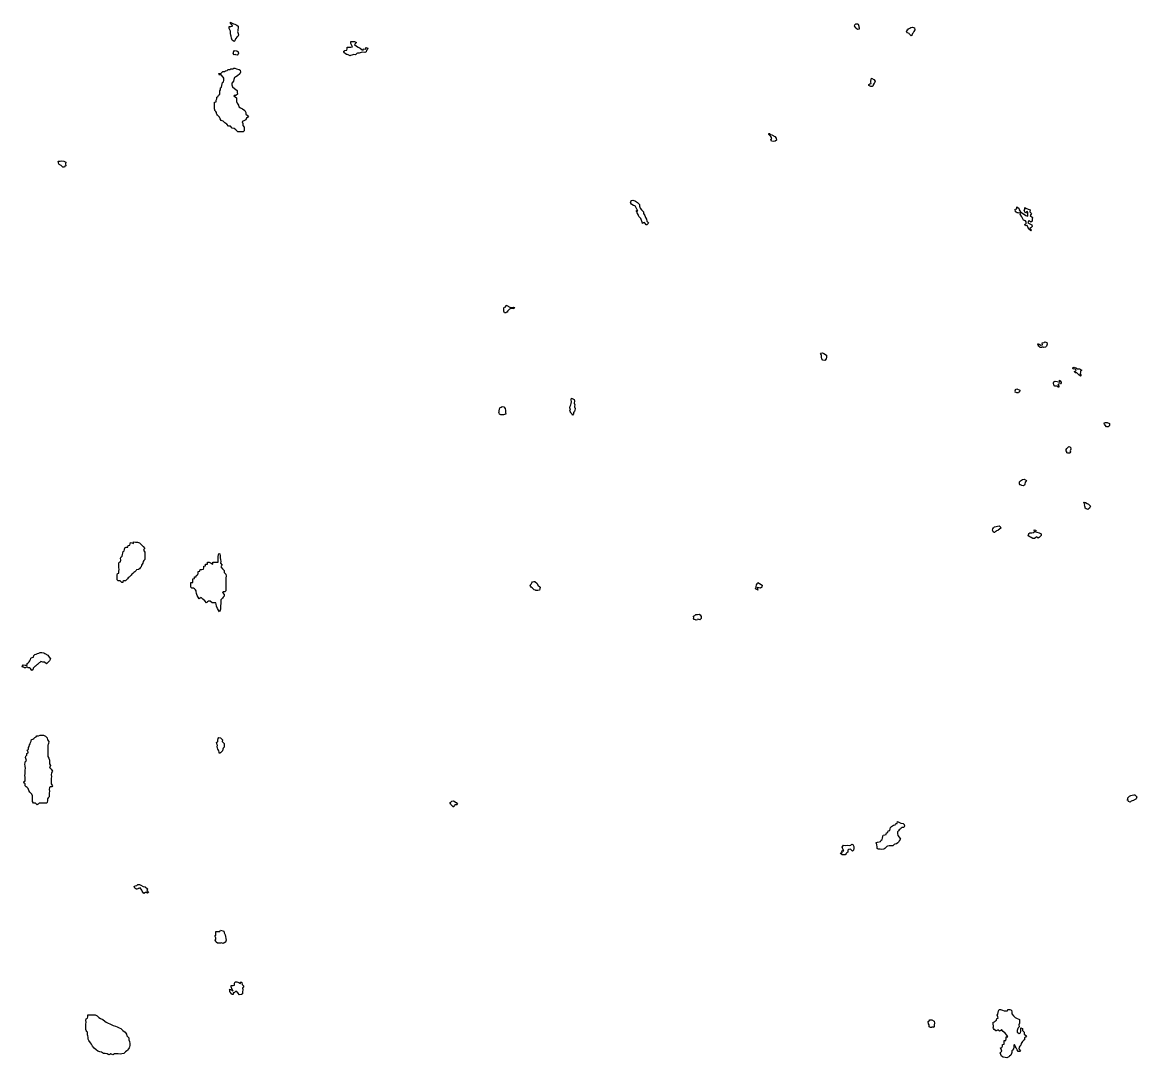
# Model space of a CAD drawing. Extents: x 450006 to 454999, y 6465006 to 6474995.
# Drawn here: x 451299 to 452510, y 6469425 to 6470551 of the extents above; entities that cross this region are included whole.
import ezdxf

# ---------------------------------------------------------------- set-up
doc = ezdxf.new("R2010")
doc.units = 0

msp = doc.modelspace()

# ---------------------------------------------------------------- linework, layer by layer
at = {"layer": '1010'}
for points in [[(451525, 6470541.32), (451524.34, 6470543), (451523.64, 6470544.34), (451523.44, 6470545), (451523.48, 6470546.5), (451525.56, 6470546.42), (451527.2, 6470546.78), (451527, 6470547.98), (451525, 6470550.2), (451524.92, 6470551.06), (451525.42, 6470551), (451528.46, 6470549.52), (451529.6, 6470549), (451532.02, 6470547.96), (451533.22, 6470547), (451533.34, 6470545), (451533.18, 6470543), (451533, 6470541.9), (451532.52, 6470541), (451533.32, 6470539), (451533.82, 6470537), (451533, 6470535.58), (451531.92, 6470535), (451531, 6470533.42), (451530.66, 6470533), (451529.86, 6470531), (451529, 6470530.12), (451527, 6470531.44), (451526.1, 6470533.88), (451525.9, 6470536.08), (451525.56, 6470537), (451525.22, 6470538.76), (451525.22, 6470539), (451525.22, 6470540.76), (451525.12, 6470541), (451525, 6470541.32), (451525, 6470541.32)], [(452205, 6470544.38), (452204.56, 6470545), (452203.68, 6470546.3), (452203.16, 6470547), (452203.78, 6470548.2), (452204.74, 6470549.24), (452206.46, 6470549.52), (452207.32, 6470549), (452207.84, 6470547), (452207.9, 6470546.08), (452208.26, 6470545), (452208.3, 6470543.68), (452207, 6470543.22), (452206.3, 6470543.68), (452205, 6470544.38), (452205, 6470544.38)], [(452261, 6470539.58), (452259.82, 6470541), (452260.16, 6470541.82), (452261, 6470542.82), (452261.14, 6470542.84), (452261.9, 6470544.08), (452263.38, 6470544.6), (452264.62, 6470545.36), (452266.34, 6470545.64), (452268.54, 6470545), (452268.74, 6470543), (452267.92, 6470541), (452267, 6470539.74), (452266.26, 6470539), (452265.62, 6470537), (452265.42, 6470536.56), (452265, 6470536.4), (452264.08, 6470537), (452263, 6470538.08), (452262.62, 6470539), (452261, 6470539.58), (452261, 6470539.58)], [(451529, 6470515.7), (451528.06, 6470517), (451528.3, 6470517.68), (451528.44, 6470519), (451528.54, 6470519.44), (451529.52, 6470520.46), (451531.98, 6470520), (451533.32, 6470519), (451533.9, 6470517), (451533.36, 6470516.62), (451533, 6470515.76), (451532.66, 6470515.32), (451531, 6470515.78), (451530.04, 6470515.94), (451529, 6470515.7), (451529, 6470515.7)], [(451649, 6470517.98), (451648.4, 6470519), (451648.3, 6470519.68), (451649, 6470520), (451649.5, 6470520.48), (451651.32, 6470520.66), (451651.74, 6470522.24), (451651.98, 6470524), (451653.82, 6470524.16), (451655.86, 6470524.12), (451657.78, 6470524.2), (451657, 6470525.98), (451655.98, 6470528), (451655.98, 6470530), (451657.9, 6470530.08), (451659.98, 6470530), (451662, 6470529), (451661, 6470527.98), (451660, 6470527), (451662, 6470525), (451663.98, 6470524), (451666, 6470523), (451668.08, 6470521), (451669.4, 6470520.58), (451669.76, 6470522.22), (451671.98, 6470522), (451672.16, 6470523.82), (451674.16, 6470523), (451673.76, 6470521), (451673, 6470520.22), (451672.4, 6470519), (451671, 6470518.08), (451669, 6470518.46), (451667, 6470518.04), (451665, 6470517.32), (451663, 6470517.4), (451662.4, 6470517), (451661, 6470515.7), (451659, 6470516.1), (451657, 6470515.48), (451655.36, 6470515), (451655, 6470514.74), (451654.38, 6470515), (451653, 6470515.78), (451651.88, 6470516.1), (451651, 6470516.02), (451649.7, 6470517), (451649, 6470517.98), (451649, 6470517.98)], [(451509, 6470454), (451508.18, 6470455), (451508, 6470456), (451507.74, 6470457), (451507.74, 6470458.24), (451507.74, 6470460.24), (451507.76, 6470462.22), (451507.8, 6470464.2), (451509.44, 6470464.54), (451509.52, 6470466.46), (451510.06, 6470467.92), (451510.28, 6470469.7), (451511.5, 6470470.48), (451512.1, 6470471.88), (451513.4, 6470472.58), (451513.48, 6470474.5), (451513.58, 6470476.4), (451514.18, 6470477.8), (451514.36, 6470479.62), (451515.38, 6470480.6), (451515.54, 6470482.44), (451515.84, 6470484.14), (451516.5, 6470485.48), (451517.52, 6470486.46), (451517.92, 6470488.06), (451517.68, 6470490.3), (451517, 6470491.4), (451515, 6470493.78), (451513, 6470493.44), (451512.5, 6470495.48), (451514.52, 6470495.46), (451515.46, 6470496.52), (451516.6, 6470497.38), (451518.58, 6470497.4), (451519.58, 6470498.4), (451521.44, 6470498.54), (451522.42, 6470499.56), (451524.22, 6470499.76), (451525.36, 6470500.62), (451527.48, 6470500.5), (451528.76, 6470501.22), (451529.68, 6470501), (451531.58, 6470500.4), (451534.36, 6470499.62), (451535.72, 6470499), (451535.98, 6470497), (451535.26, 6470495), (451535, 6470494.76), (451533, 6470493.38), (451532.76, 6470493), (451531, 6470491.92), (451529.36, 6470491), (451529, 6470489.94), (451528.72, 6470489), (451528.4, 6470487), (451527, 6470485.34), (451526.36, 6470485), (451526.64, 6470483), (451527.22, 6470481), (451529.44, 6470479), (451532.32, 6470477), (451532.38, 6470475), (451532.56, 6470473), (451531, 6470471.42), (451529, 6470471.52), (451528.52, 6470471), (451530, 6470470), (451531.42, 6470469), (451531.48, 6470467), (451531.5, 6470465), (451532.14, 6470463), (451533.92, 6470461), (451534, 6470459), (451536, 6470458), (451538, 6470457), (451540.74, 6470455), (451541.6, 6470453), (451541.7, 6470451), (451544.62, 6470449), (451543, 6470447.36), (451542.44, 6470447), (451541.84, 6470445), (451541, 6470444.52), (451539, 6470443.72), (451537.76, 6470443), (451538.28, 6470441), (451538.3, 6470439), (451540, 6470437), (451540, 6470435), (451540, 6470433), (451539, 6470432), (451537, 6470431.78), (451535, 6470432), (451533, 6470432), (451531, 6470434.04), (451529, 6470435.56), (451527, 6470436), (451525, 6470438.24), (451523, 6470438.24), (451521, 6470440.14), (451519, 6470441.68), (451517, 6470443.62), (451515, 6470444.3), (451514, 6470446), (451513, 6470448), (451512, 6470449), (451511, 6470450), (451510.28, 6470451), (451510, 6470452), (451509.68, 6470453), (451509, 6470454), (451509, 6470454)], [(452219, 6470482.42), (452218.8, 6470483), (452218.82, 6470483.16), (452219, 6470483.32), (452219.9, 6470484.08), (452221.34, 6470484.64), (452221, 6470485.92), (452220.84, 6470487.14), (452221.2, 6470488.78), (452221.74, 6470490.24), (452224.42, 6470489), (452225.7, 6470487), (452225, 6470485.26), (452224.62, 6470485), (452223.72, 6470483), (452223.52, 6470482.46), (452223, 6470481.7), (452222.72, 6470481.26), (452221, 6470481.12), (452220.38, 6470481.6), (452219, 6470482.42), (452219, 6470482.42)], [(452111, 6470428.48), (452110.28, 6470429), (452109.98, 6470430), (452111, 6470430), (452112, 6470429), (452113.42, 6470428.56), (452116.56, 6470427), (452118, 6470425), (452118.32, 6470423), (452117, 6470421.66), (452115, 6470421.5), (452113, 6470421.98), (452112.2, 6470423.78), (452113, 6470424.28), (452113.5, 6470424.48), (452113.2, 6470425), (452113, 6470425.98), (452112.48, 6470427), (452111, 6470428.48), (452111, 6470428.48)], [(451339, 6470396.28), (451338.32, 6470397), (451337.96, 6470398.02), (451337.98, 6470399), (451337.78, 6470400.2), (451339.82, 6470400.16), (451341.38, 6470400.6), (451343.98, 6470400), (451346, 6470399), (451345.9, 6470397), (451346, 6470395), (451345, 6470394.46), (451344.46, 6470393.52), (451343, 6470393.52), (451341.54, 6470395), (451341, 6470395.5), (451340.42, 6470395.56), (451339, 6470396.28), (451339, 6470396.28)], [(451961, 6470353.5), (451959.62, 6470355), (451960.08, 6470355.9), (451960.38, 6470357), (451960.7, 6470357.28), (451962.16, 6470357.82), (451964.66, 6470357), (451965.32, 6470356.66), (451967.5, 6470355), (451969.64, 6470353), (451969.74, 6470351), (451970.48, 6470349), (451971.78, 6470347), (451973.96, 6470345), (451973.8, 6470343), (451975.2, 6470341), (451976.16, 6470339), (451977.34, 6470337), (451977.6, 6470335), (451979.24, 6470333), (451979, 6470332.38), (451977.6, 6470331), (451977, 6470330.82), (451975.98, 6470332), (451975, 6470333.42), (451974, 6470333), (451973, 6470332.32), (451972.3, 6470333.68), (451971.48, 6470336.5), (451971, 6470337.78), (451969, 6470339.9), (451967.98, 6470342), (451967, 6470344.08), (451965.98, 6470346), (451967.86, 6470346.12), (451967, 6470347.32), (451965.32, 6470350.66), (451965.32, 6470351), (451965, 6470351.16), (451964.64, 6470351.34), (451963, 6470351.86), (451961.34, 6470353), (451961, 6470353.5), (451961, 6470353.5)], [(452379, 6470344.48), (452378.16, 6470345), (452378.12, 6470345.86), (452377.92, 6470347), (452378.04, 6470347.94), (452379.82, 6470348.16), (452379.7, 6470350.28), (452381.78, 6470349), (452382.16, 6470347), (452383.6, 6470345), (452386.36, 6470343), (452388, 6470341.98), (452389.62, 6470341), (452391.7, 6470340.28), (452391.5, 6470342.48), (452391.62, 6470344.36), (452391, 6470345.4), (452390.32, 6470345), (452389, 6470343.66), (452387.66, 6470346.32), (452388.32, 6470347.66), (452388.4, 6470349.58), (452389.56, 6470349), (452392.1, 6470347.88), (452394.02, 6470347), (452393.82, 6470345), (452395.7, 6470343), (452395, 6470342.16), (452394.34, 6470341), (452396.66, 6470339), (452396.44, 6470337), (452396.28, 6470335), (452395, 6470333.7), (452393, 6470335.66), (452392.26, 6470335), (452391.58, 6470333), (452394.4, 6470331.58), (452395.98, 6470331), (452396.42, 6470329), (452395, 6470327.64), (452393.96, 6470327), (452395.54, 6470325), (452395, 6470324.46), (452393, 6470326.04), (452391.7, 6470328.28), (452391, 6470329.98), (452389, 6470329.76), (452388.32, 6470331.66), (452389.98, 6470332), (452390, 6470333.98), (452389, 6470335.32), (452387, 6470335.88), (452385.92, 6470338.06), (452385, 6470339.5), (452383.46, 6470342.52), (452383.62, 6470343), (452383, 6470343.92), (452382.28, 6470343.7), (452381, 6470343.88), (452379.96, 6470344.02), (452379, 6470344.48), (452379, 6470344.48)], [(451823, 6470235.32), (451822.28, 6470237), (451822.22, 6470237.76), (451822.2, 6470239), (451822.28, 6470239.7), (451822.58, 6470241.4), (451824.16, 6470241.82), (451824.62, 6470243.36), (451825.36, 6470243), (451828.7, 6470241.28), (451830.86, 6470241.12), (451832.6, 6470241.38), (451833.58, 6470241), (451833, 6470239.7), (451831, 6470239.82), (451829, 6470239.46), (451828.26, 6470239), (451827, 6470237.72), (451826.58, 6470237.4), (451826, 6470237), (451826, 6470235.98), (451825, 6470235.98), (451824.74, 6470235.24), (451823, 6470235.32), (451823, 6470235.32)], [(452403, 6470200), (452402.52, 6470201), (452402.58, 6470201.4), (452403, 6470201.56), (452403.9, 6470201), (452405.92, 6470200.06), (452407.66, 6470200.32), (452407.4, 6470202.58), (452409.22, 6470202.76), (452410.22, 6470203.76), (452412.12, 6470203), (452412.76, 6470201), (452412.08, 6470199), (452411, 6470197.72), (452409, 6470197.66), (452408.16, 6470197.82), (452407, 6470197.82), (452406.52, 6470197.46), (452405, 6470197.54), (452403.46, 6470199), (452403, 6470200), (452403, 6470200)], [(452167, 6470190), (452166.46, 6470191), (452166.62, 6470191.36), (452167, 6470191.5), (452168.34, 6470191.64), (452170.1, 6470191), (452172.66, 6470189), (452172.76, 6470187), (452172.48, 6470185), (452171, 6470183.54), (452169, 6470183.72), (452167.78, 6470185), (452167.5, 6470186.48), (452167.52, 6470187), (452167.52, 6470188.46), (452167.32, 6470189), (452167, 6470190), (452167, 6470190)], [(452441, 6470174.1), (452440.64, 6470175), (452440.5, 6470175.48), (452441, 6470175.72), (452441.86, 6470176.12), (452444.54, 6470175), (452445.6, 6470174.38), (452447.62, 6470174.36), (452450.36, 6470173), (452449, 6470171.62), (452448.84, 6470171), (452448.52, 6470169), (452449.76, 6470167), (452449, 6470166.32), (452447, 6470167.96), (452445, 6470169.94), (452443, 6470170), (452442.3, 6470171.68), (452443, 6470171.44), (452443.9, 6470172.08), (452444.14, 6470173), (452443, 6470174), (452441.6, 6470174.38), (452441, 6470174.1), (452441, 6470174.1)], [(452421, 6470155.54), (452420, 6470157), (452419.66, 6470158.32), (452419.66, 6470159), (452419.92, 6470160.06), (452421.2, 6470160.78), (452423.44, 6470160.54), (452426.32, 6470159.66), (452426.04, 6470161.94), (452427.64, 6470161), (452427.86, 6470159), (452427, 6470158), (452425, 6470157.5), (452424.18, 6470157), (452425.54, 6470155), (452425.38, 6470154.6), (452425, 6470154), (452424, 6470155), (452423, 6470155.58), (452422.52, 6470155.46), (452421, 6470155.54), (452421, 6470155.54)], [(452379, 6470148.48), (452378, 6470149), (452378.12, 6470149.86), (452377.7, 6470151), (452378.08, 6470151.9), (452379.56, 6470152.42), (452382.8, 6470151), (452382.72, 6470149.26), (452382.04, 6470149), (452381.68, 6470148.3), (452381, 6470148.08), (452379.66, 6470148.32), (452379, 6470148.48), (452379, 6470148.48)], [(451817, 6470126.62), (451816.82, 6470127), (451816.84, 6470127.14), (451817, 6470127.76), (451817.2, 6470128.78), (451817.42, 6470130.56), (451817.92, 6470132.06), (451819.22, 6470132.76), (451820.46, 6470133.52), (451822.24, 6470133), (451823.46, 6470131), (451823.98, 6470129), (451823.98, 6470127), (451824.14, 6470125), (451823, 6470124.5), (451821.7, 6470124.28), (451821, 6470124.4), (451819.52, 6470124.46), (451819, 6470124.18), (451817.48, 6470125), (451817, 6470126.62), (451817, 6470126.62)], [(451895, 6470126.62), (451894.8, 6470127), (451894.08, 6470127.9), (451893.74, 6470129), (451894.66, 6470129.32), (451894, 6470131.98), (451894.36, 6470133.62), (451894.78, 6470135.2), (451895.24, 6470136.74), (451895.62, 6470138.36), (451895.32, 6470140.66), (451895.62, 6470142.36), (451898.48, 6470141), (451898.76, 6470139), (451898.66, 6470137), (451899.36, 6470135), (451899, 6470133.76), (451898.84, 6470133), (451899.8, 6470131), (451899.28, 6470129), (451899, 6470128.26), (451897.86, 6470127), (451897.68, 6470126.3), (451897.8, 6470125), (451897.62, 6470124.36), (451897, 6470123.94), (451896.36, 6470125), (451895, 6470126.62), (451895, 6470126.62)], [(452475, 6470114.16), (452474.54, 6470115), (452474.52, 6470115.46), (452475, 6470115.5), (452475.88, 6470116.1), (452477.88, 6470116.1), (452480.3, 6470115), (452480.52, 6470113), (452480.12, 6470111.86), (452479, 6470111.32), (452478.66, 6470111.32), (452477, 6470111.34), (452475.8, 6470113), (452475, 6470114.16), (452475, 6470114.16)], [(452435, 6470082.52), (452433.92, 6470083), (452433.92, 6470084.06), (452433.18, 6470085), (452433.4, 6470086.58), (452434.16, 6470087.82), (452435.18, 6470088.8), (452436.28, 6470089.7), (452438, 6470089), (452438.22, 6470087), (452437.68, 6470085), (452437.92, 6470084.06), (452437.36, 6470083), (452437.18, 6470082.8), (452437, 6470082.62), (452435.4, 6470082.58), (452435, 6470082.52), (452435, 6470082.52)], [(452383, 6470048.24), (452382.3, 6470049), (452382.6, 6470049.38), (452382.64, 6470051), (452382.64, 6470051.34), (452383.54, 6470052.44), (452384.68, 6470053.3), (452386, 6470053.98), (452387.52, 6470054.46), (452390.18, 6470053), (452389, 6470051.52), (452388.76, 6470051), (452388.34, 6470049), (452388.18, 6470047.8), (452387, 6470047.16), (452386.82, 6470047.16), (452385, 6470047.48), (452383.62, 6470048.36), (452383, 6470048.24), (452383, 6470048.24)], [(452453, 6470027.82), (452452.56, 6470029), (452452.7, 6470029.28), (452453, 6470029.5), (452454.16, 6470029), (452456, 6470027.98), (452457.54, 6470027), (452459.86, 6470025), (452459, 6470023.44), (452458.82, 6470023), (452457, 6470021.36), (452455, 6470022.14), (452454.12, 6470023), (452454.04, 6470023.94), (452453.68, 6470025), (452453.36, 6470026.62), (452453.64, 6470027), (452453, 6470027.82), (452453, 6470027.82)], [(452353.38, 6469999), (452353.68, 6470000.3), (452354.48, 6470001.5), (452355.38, 6470002.6), (452357.14, 6470002.84), (452358.58, 6470003.4), (452360.4, 6470003.58), (452361.42, 6470003), (452362.38, 6470001), (452361, 6470000), (452359.32, 6469999)], [(452355, 6469996.42), (452354.14, 6469997), (452353.66, 6469998.32), (452353.38, 6469999)], [(452359.32, 6469999), (452359, 6469998.48), (452357.74, 6469998.24), (452357, 6469997.58), (452356.6, 6469997.38), (452356.32, 6469997), (452355.62, 6469996.36), (452355, 6469996.42), (452355, 6469996.42)], [(452393, 6469991.98), (452391.7, 6469993), (452392.26, 6469993.72), (452392.74, 6469995), (452392.86, 6469995.12), (452393.88, 6469996.1), (452395.92, 6469996.06), (452397.74, 6469996.24), (452398.74, 6469997.24), (452398.54, 6469999.44), (452400.16, 6469999), (452399.98, 6469997), (452401.36, 6469996.62), (452403.92, 6469996.06), (452406.06, 6469995), (452406.18, 6469993), (452405, 6469991.88), (452403.9, 6469991), (452403, 6469990.38), (452401, 6469991.68), (452400.3, 6469991), (452399, 6469989.8), (452398.18, 6469989.8), (452397, 6469990), (452395.32, 6469991), (452395, 6469991.16), (452394.58, 6469991.4), (452393, 6469991.98), (452393, 6469991.98)], [(451403, 6469943.98), (451401.98, 6469945), (451401.98, 6469946), (451401.98, 6469947), (451401.98, 6469948), (451401.98, 6469950), (451402.18, 6469951.8), (451403.7, 6469952.28), (451403.64, 6469954.34), (451403.98, 6469956), (451403.82, 6469958.16), (451403.78, 6469960.2), (451403.72, 6469962.26), (451403.98, 6469964), (451405.58, 6469964.4), (451405.76, 6469966.22), (451405.54, 6469968.44), (451406.24, 6469969.74), (451407.48, 6469970.5), (451407.68, 6469972.3), (451407.98, 6469974), (451408.38, 6469975.6), (451409.54, 6469976.44), (451410.02, 6469977.96), (451410.38, 6469979.6), (451411.66, 6469980.32), (451413.48, 6469980.5), (451413.82, 6469982.16), (451415.52, 6469982.46), (451415.9, 6469984.08), (451416.42, 6469985.56), (451418, 6469985), (451419.54, 6469984.44), (451419.78, 6469986.2), (451421.98, 6469986), (451423.98, 6469986), (451426, 6469985), (451428.16, 6469983), (451430.16, 6469981), (451431.86, 6469979), (451431, 6469977.98), (451430.4, 6469977), (451432, 6469975), (451432.12, 6469973), (451431.82, 6469971), (451431.8, 6469969), (451431.98, 6469967), (451431, 6469965.88), (451430.26, 6469965), (451429.88, 6469963), (451429, 6469961.84), (451428.42, 6469961), (451427.96, 6469959), (451427, 6469957.9), (451426.14, 6469957), (451425, 6469956.14), (451423, 6469955.74), (451422.36, 6469955), (451421, 6469953.72), (451419.88, 6469953), (451419, 6469951.98), (451418, 6469951), (451417, 6469949.98), (451416.04, 6469949), (451415, 6469947.94), (451414, 6469947), (451413, 6469945.98), (451412.12, 6469945), (451411, 6469943.86), (451409, 6469943.88), (451408, 6469943), (451408, 6469941.98), (451407, 6469941.98), (451405.98, 6469943), (451405, 6469943.76), (451404, 6469943.98), (451403, 6469943.98), (451403, 6469943.98)], [(451483, 6469935.98), (451481.98, 6469937), (451481.98, 6469938), (451481.98, 6469939), (451481.98, 6469940), (451481.98, 6469942), (451483.98, 6469942), (451483.98, 6469944), (451483.98, 6469946), (451485.76, 6469946.22), (451485.98, 6469948), (451487.9, 6469948.08), (451487.98, 6469950), (451489.7, 6469950.28), (451489.78, 6469952.2), (451490.04, 6469953.94), (451491.7, 6469954.28), (451491.98, 6469956), (451493.74, 6469956.24), (451495.62, 6469956.36), (451495.92, 6469958.06), (451496.06, 6469959.92), (451497.96, 6469960.02), (451497.98, 6469962), (451499.98, 6469962), (451499.98, 6469964), (451501.98, 6469964), (451504, 6469963), (451505.98, 6469962), (451505.98, 6469964), (451507.98, 6469964), (451509.94, 6469964.04), (451511.76, 6469964.22), (451511.48, 6469966.5), (451511.54, 6469968.44), (451511.74, 6469970.24), (451512.02, 6469971.96), (451512.52, 6469973.46), (451513.4, 6469973), (451513.68, 6469971), (451513.84, 6469969), (451514.14, 6469967), (451514.5, 6469965), (451514.22, 6469963), (451515.92, 6469961), (451515, 6469959.94), (451514.66, 6469959), (451516.24, 6469957), (451518, 6469955), (451518.06, 6469953), (451520.02, 6469951), (451520.24, 6469949), (451520, 6469947), (451520.1, 6469945), (451520.08, 6469943), (451520, 6469941), (451520, 6469939), (451520.04, 6469937), (451520, 6469935), (451520.16, 6469933), (451519, 6469931.82), (451517, 6469931.98), (451516.3, 6469931), (451518, 6469929), (451518, 6469927), (451517, 6469925.98), (451516.28, 6469925), (451515, 6469923.7), (451514.66, 6469923), (451514.62, 6469921), (451514.64, 6469919), (451514.2, 6469917), (451514.08, 6469915), (451514.26, 6469913), (451513.44, 6469911), (451513, 6469909.98), (451511.98, 6469912), (451511, 6469913.76), (451509.82, 6469916.16), (451509.62, 6469918.36), (451509, 6469919.98), (451507, 6469919.98), (451505, 6469919.98), (451503, 6469921.68), (451501, 6469921.78), (451500, 6469921), (451499, 6469919.98), (451497, 6469921.98), (451495, 6469923.98), (451493, 6469925.84), (451492, 6469925), (451491, 6469924.18), (451489.98, 6469926), (451489, 6469927.98), (451487.98, 6469930), (451487.74, 6469932.24), (451487.62, 6469933), (451487, 6469933.98), (451485.98, 6469935), (451485, 6469935.98), (451484, 6469935.98), (451483, 6469935.98), (451483, 6469935.98)], [(451851, 6469938.1), (451850.62, 6469939), (451850.7, 6469939.28), (451851, 6469939.54), (451851.88, 6469940.1), (451852.46, 6469941.52), (451853.24, 6469942.74), (451854.8, 6469943.18), (451855.7, 6469943), (451858.52, 6469941), (451859.08, 6469939), (451861.52, 6469937), (451861.4, 6469935), (451861, 6469933.78), (451859, 6469933.14), (451857, 6469933.34), (451856.46, 6469933.52), (451855, 6469933.92), (451854, 6469935), (451853, 6469936.1), (451851.98, 6469937), (451851, 6469938.1), (451851, 6469938.1)], [(452097, 6469934.54), (452095.66, 6469935), (452095.9, 6469936.08), (452096.24, 6469937), (452096.5, 6469937.48), (452096.62, 6469939.36), (452097.48, 6469940.5), (452098.06, 6469941.92), (452099.98, 6469941), (452102.78, 6469939), (452102.66, 6469937), (452101, 6469935.88), (452099.62, 6469936.36), (452099, 6469936.16), (452097.56, 6469936.42), (452097.88, 6469935), (452098.2, 6469933.78), (452097, 6469934.54), (452097, 6469934.54)], [(452029, 6469901.84), (452028.14, 6469903), (452028.46, 6469903.52), (452028.38, 6469905), (452028.4, 6469905.58), (452029.86, 6469906.12), (452030.64, 6469907.34), (452032.68, 6469907.3), (452034.52, 6469907.46), (452035.66, 6469907), (452036.56, 6469905), (452036.66, 6469903), (452035, 6469901.32), (452034.32, 6469901.66), (452033, 6469902.14), (452032.48, 6469901.5), (452031, 6469901.22), (452030.56, 6469901.42), (452029, 6469901.84), (452029, 6469901.84)], [(451299, 6469849.98), (451298.76, 6469851), (451298.8, 6469851.18), (451299, 6469851.54), (451299.54, 6469852.44), (451301.82, 6469852.16), (451303.96, 6469852.02), (451303.94, 6469854.04), (451305.32, 6469854.66), (451306.24, 6469855.74), (451307.08, 6469856.9), (451307.78, 6469858.2), (451308.14, 6469859.84), (451309.52, 6469860.46), (451311.1, 6469860.88), (451311.42, 6469862.56), (451312.4, 6469863.58), (451313.86, 6469864.12), (451315.28, 6469864.7), (451316.62, 6469865.36), (451318.18, 6469865.8), (451320.06, 6469865.92), (451322.28, 6469865.7), (451323.42, 6469865), (451326.48, 6469863), (451327.88, 6469861), (451329.58, 6469859), (451329, 6469858.14), (451328.46, 6469857), (451327, 6469855.4), (451326.54, 6469855), (451325, 6469853.72), (451323, 6469855.24), (451321, 6469855.24), (451319, 6469856.04), (451317.76, 6469855), (451317, 6469854.54), (451315.18, 6469853), (451315, 6469852.86), (451313, 6469851.16), (451312.78, 6469851), (451311, 6469849.18), (451310.66, 6469849), (451310.4, 6469847), (451309, 6469846.48), (451307.58, 6469848.4), (451307, 6469849.32), (451305, 6469849.42), (451304.14, 6469849.84), (451303, 6469849.82), (451302.74, 6469849.24), (451301, 6469849.28), (451299.9, 6469850.08), (451299, 6469849.98), (451299, 6469849.98)], [(451301, 6469723.98), (451300.52, 6469725), (451300.54, 6469725.44), (451301, 6469726), (451301.86, 6469726.12), (451301.9, 6469728.08), (451301.72, 6469730.26), (451301.7, 6469732.28), (451302.06, 6469733.92), (451301.96, 6469736.02), (451301.78, 6469738.2), (451302.26, 6469739.72), (451301.76, 6469742.22), (451301.64, 6469744.34), (451302.06, 6469745.92), (451302.24, 6469747.74), (451303.42, 6469748.56), (451303, 6469749.7), (451302.14, 6469751.84), (451302.6, 6469753.38), (451303.54, 6469754.44), (451303.7, 6469756.28), (451305.32, 6469756.66), (451305, 6469757.74), (451304.08, 6469759.9), (451305.4, 6469760.58), (451305.46, 6469762.52), (451306.1, 6469763.88), (451306.44, 6469765.54), (451307.42, 6469766.56), (451307.76, 6469768.22), (451308.48, 6469769.5), (451308.66, 6469771.32), (451310.34, 6469771.64), (451311.46, 6469772.52), (451312.42, 6469773.56), (451313.76, 6469774.22), (451314.62, 6469775.36), (451316.52, 6469775.46), (451318.06, 6469775.92), (451319.78, 6469776.2), (451321.98, 6469776), (451323.9, 6469775), (451325.62, 6469773), (451326.3, 6469771), (451327.66, 6469769), (451327.4, 6469767), (451327, 6469765.98), (451326.56, 6469765), (451326.44, 6469763), (451326.42, 6469761), (451326.56, 6469759), (451326.44, 6469757), (451326.48, 6469755), (451326.48, 6469753), (451327.62, 6469751), (451328.44, 6469749), (451328.32, 6469747), (451328.34, 6469745), (451329.54, 6469743), (451329, 6469741.98), (451328.5, 6469741), (451330.24, 6469739), (451331.76, 6469737), (451331, 6469735.98), (451330.44, 6469735), (451330.32, 6469733), (451330.46, 6469731), (451330.24, 6469729), (451330.2, 6469727), (451330.24, 6469725), (451330.04, 6469723), (451331.68, 6469721), (451331, 6469719.98), (451329, 6469719.78), (451328.26, 6469719), (451328, 6469717), (451328.24, 6469715), (451328, 6469713), (451328, 6469711), (451328, 6469709), (451327, 6469707.98), (451326.08, 6469707), (451326, 6469705), (451325.94, 6469703), (451325, 6469701.98), (451323, 6469701.98), (451321, 6469701.98), (451319, 6469701.98), (451317, 6469701.98), (451316, 6469701), (451315, 6469700.16), (451313, 6469701.98), (451311, 6469702.24), (451309.98, 6469704), (451309.98, 6469706), (451309.94, 6469708.04), (451309.98, 6469710), (451309, 6469711.98), (451307, 6469713.98), (451305.98, 6469716), (451305, 6469717.9), (451303.9, 6469719), (451303, 6469719.98), (451301.98, 6469721), (451301.98, 6469722), (451301.94, 6469723), (451301, 6469723.98), (451301, 6469723.98)], [(451511, 6469762.3), (451510.68, 6469763), (451510.7, 6469763.28), (451510.76, 6469765), (451510.58, 6469765.4), (451509.7, 6469768.28), (451511.12, 6469768.86), (451511.22, 6469770.76), (451511.54, 6469772.44), (451512.54, 6469773.44), (451514.06, 6469773), (451516.4, 6469771), (451516.08, 6469769), (451518, 6469767), (451518.18, 6469765), (451518, 6469763), (451517, 6469761.98), (451516.56, 6469761), (451516.54, 6469759), (451515, 6469757.52), (451514.2, 6469757), (451513, 6469756.16), (451512.6, 6469757), (451512.58, 6469757.4), (451512.54, 6469759), (451512.08, 6469759.9), (451511.42, 6469761), (451511, 6469762.3), (451511, 6469762.3)], [(452501, 6469703.84), (452500.24, 6469707), (452500.24, 6469707.74), (452501.16, 6469708.82), (452502.26, 6469709.72), (452503.42, 6469710.56), (452505.18, 6469710.8), (452506.86, 6469711.12), (452507.82, 6469711), (452509.98, 6469709), (452509.4, 6469707), (452509, 6469706.62), (452507, 6469705.28), (452506.34, 6469705), (452505.2, 6469704.78), (452505, 6469704.58), (452503.82, 6469704.16), (452503, 6469703.16), (452502.82, 6469703.16), (452501, 6469703.84), (452501, 6469703.84)], [(451765, 6469700.46), (451764.5, 6469701), (451763.98, 6469702), (451763.88, 6469703), (451764.6, 6469703.38), (451765.62, 6469704.36), (451767.42, 6469704.56), (451770.34, 6469703), (451771.66, 6469701), (451771, 6469700.46), (451769, 6469700.46), (451768.36, 6469699.62), (451767.72, 6469699), (451767.9, 6469698.08), (451767, 6469698.28), (451766.16, 6469699), (451765, 6469700.46), (451765, 6469700.46)], [(452499.9, 6469705), (452499.8, 6469706.18)], [(452227, 6469658), (452226.66, 6469659), (452226.8, 6469659.18), (452227, 6469659.4), (452228.2, 6469659.78), (452230, 6469659.98), (452231.62, 6469660.36), (452232.24, 6469661.74), (452233.36, 6469662.62), (452233.84, 6469664.14), (452234.2, 6469665.78), (452234.5, 6469667.48), (452236.3, 6469667.68), (452237.84, 6469668.14), (452238.14, 6469669.84), (452239.62, 6469670.36), (452240.02, 6469671.96), (452241.5, 6469672.48), (452241.9, 6469674.08), (452242.42, 6469675.56), (452243.38, 6469676.6), (452244.42, 6469677.56), (452245.68, 6469678.3), (452247.54, 6469678.44), (452248, 6469679.98), (452249.8, 6469680.18), (452249.94, 6469682.04), (452252.04, 6469681), (452253.5, 6469680.48), (452256, 6469679.98), (452257.4, 6469679), (452257.58, 6469677), (452257, 6469675.74), (452255, 6469675.7), (452253.98, 6469675), (452253, 6469674), (452251.98, 6469673), (452251, 6469672), (452250.02, 6469671), (452249.98, 6469669), (452250.36, 6469667), (452251.84, 6469665), (452253.32, 6469663), (452253, 6469662.6), (452251.7, 6469661), (452251, 6469659.62), (452250.36, 6469659), (452249, 6469657.76), (452247, 6469657.44), (452246.28, 6469657), (452245, 6469655.74), (452243, 6469655.82), (452241, 6469655.84), (452239, 6469655.46), (452238.32, 6469655), (452237, 6469653.66), (452236.06, 6469653), (452235, 6469652.24), (452233, 6469651.82), (452231, 6469652), (452229, 6469652.02), (452227.9, 6469653), (452227.76, 6469654.22), (452227.76, 6469655), (452227.6, 6469656.38), (452227.46, 6469657), (452227, 6469658), (452227, 6469658)], [(452189, 6469646.84), (452188.82, 6469647), (452188, 6469647.98), (452189, 6469647.98), (452190, 6469647.98), (452189.54, 6469650.44), (452191.76, 6469650.22), (452191, 6469651.32), (452189.7, 6469654.28), (452190.5, 6469655.48), (452191.44, 6469656.54), (452193.96, 6469656.02), (452195.58, 6469656.4), (452197.76, 6469656.22), (452199.42, 6469656.56), (452200.32, 6469657.66), (452201.5, 6469657), (452202.46, 6469655), (452202.46, 6469653), (452202.08, 6469651), (452201, 6469649.9), (452199, 6469651.94), (452197, 6469651.7), (452195.98, 6469651), (452195.98, 6469649), (452195, 6469648), (452193.98, 6469647), (452193.78, 6469646.2), (452193, 6469646), (452191.98, 6469646), (452191, 6469646), (452189.98, 6469646), (452189, 6469646.84), (452189, 6469646.84)], [(451421, 6469609.88), (451420.48, 6469611), (451420.44, 6469611.54), (451421, 6469612.02), (451421.6, 6469612.38), (451423.32, 6469612.66), (451424.24, 6469613.74), (451426.22, 6469613.76), (451427.76, 6469613), (451430.28, 6469611.7), (451432.4, 6469611), (451434.82, 6469609), (451434.28, 6469607), (451436, 6469605), (451435, 6469604.24), (451433, 6469605.38), (451432.56, 6469605), (451431, 6469603.9), (451429, 6469606.32), (451428.58, 6469607.4), (451427, 6469610.18), (451425, 6469609.32), (451424.74, 6469609.24), (451424.28, 6469609), (451423.4, 6469608.58), (451423, 6469608.58), (451422.18, 6469609), (451421, 6469609.88), (451421, 6469609.88)], [(451509, 6469552.08), (451508.42, 6469553), (451508.52, 6469553.46), (451509, 6469554.04), (451509.22, 6469554.76), (451509, 6469555.54), (451508.04, 6469557.94), (451509.22, 6469558.76), (451509.22, 6469560.76), (451509.22, 6469562.76), (451511.32, 6469562.66), (451513.32, 6469562.66), (451514.06, 6469563.92), (451516.66, 6469563.32), (451517.8, 6469563), (451518.24, 6469561), (451519.44, 6469559), (451519.68, 6469557), (451520.08, 6469555), (451520.34, 6469553), (451519.46, 6469551), (451519, 6469550.52), (451517, 6469549.66), (451515, 6469550.1), (451514.06, 6469549.92), (451513, 6469549.96), (451512.12, 6469549.86), (451511, 6469549.86), (451509.54, 6469551), (451509, 6469552.08), (451509, 6469552.08)], [(451525, 6469496.22), (451524.4, 6469497), (451524.38, 6469497.6), (451524.26, 6469499), (451524.12, 6469499.86), (451526.12, 6469499), (451528, 6469498), (451527, 6469499.68), (451525.68, 6469502.3), (451525.94, 6469504.04), (451528.04, 6469503.94), (451529.56, 6469504.42), (451529.4, 6469506.58), (451530, 6469508), (451532, 6469508), (451534, 6469507), (451536, 6469506), (451536.18, 6469507.8), (451537.48, 6469507), (451537.7, 6469505), (451539.42, 6469503), (451539, 6469502), (451538, 6469501), (451538.32, 6469499), (451538, 6469497), (451538, 6469495), (451537, 6469494), (451535, 6469493.82), (451533, 6469496), (451531, 6469497.58), (451530, 6469497), (451529, 6469496), (451528.04, 6469495.94), (451528, 6469495), (451528, 6469494), (451527, 6469494), (451526.22, 6469495), (451525, 6469496.22), (451525, 6469496.22)], [(452355, 6469456.1), (452354.28, 6469457), (452354.1, 6469457.88), (452354.36, 6469459), (452354.36, 6469459.62), (452353.82, 6469462.16), (452354, 6469463.98), (452355.52, 6469464.46), (452356.38, 6469465.6), (452357.66, 6469466.32), (452358, 6469467.98), (452359.46, 6469468.52), (452359, 6469469.72), (452358.32, 6469471.66), (452359.2, 6469472.78), (452359.56, 6469474.42), (452359.7, 6469476.28), (452360.36, 6469477.62), (452362.04, 6469477.94), (452364.08, 6469477), (452365.76, 6469476.22), (452367.66, 6469476.32), (452369.64, 6469476.34), (452370, 6469477.98), (452372, 6469477.98), (452373.98, 6469477), (452374.18, 6469475), (452374.24, 6469473), (452375.98, 6469471), (452377.98, 6469469), (452379.46, 6469468.52), (452382.52, 6469467), (452382.6, 6469465), (452382.66, 6469463), (452381.98, 6469461), (452382.16, 6469459), (452381, 6469457.82), (452380.74, 6469457), (452380.1, 6469455), (452380.18, 6469453), (452382.32, 6469451.66), (452383.58, 6469452.4), (452384, 6469453.98), (452384, 6469455.98), (452384, 6469457.98), (452385.98, 6469457), (452385.98, 6469455), (452387.7, 6469453), (452387.66, 6469451), (452390.28, 6469449), (452389, 6469447.7), (452387.98, 6469447), (452387.98, 6469445), (452387, 6469444), (452386.02, 6469443), (452385, 6469441.96), (452384.22, 6469441), (452384.06, 6469439), (452383, 6469437.92), (452382.3, 6469437), (452381.98, 6469435), (452383.74, 6469433), (452383, 6469432), (452381, 6469432), (452380, 6469433.98), (452379, 6469436), (452378, 6469437.98), (452377, 6469439.58), (452376.46, 6469439), (452376.58, 6469437), (452376.06, 6469435), (452375, 6469433.56), (452374.4, 6469433), (452374.18, 6469431), (452373.58, 6469429), (452373, 6469428.24), (452371.74, 6469427), (452371, 6469426.2), (452369, 6469425.38), (452367, 6469425.7), (452365, 6469426), (452363, 6469427.24), (452361.4, 6469430.58), (452362.44, 6469431.54), (452363.4, 6469432.58), (452363, 6469433.66), (452361.82, 6469436.16), (452363.48, 6469436.5), (452364, 6469437.98), (452364.2, 6469439.78), (452366, 6469439.98), (452366, 6469441.98), (452366, 6469443.98), (452367.76, 6469444.22), (452368, 6469445.98), (452368, 6469447.98), (452369.92, 6469448.06), (452369, 6469450), (452367, 6469452), (452365, 6469454), (452363, 6469456), (452362.36, 6469455), (452361, 6469454.28), (452359, 6469455.52), (452358.8, 6469455.18), (452357.96, 6469455), (452357.38, 6469454.6), (452357, 6469454.62), (452356.34, 6469455), (452355, 6469456.1), (452355, 6469456.1)], [(451369, 6469453.98), (451368.14, 6469455), (451367.98, 6469456), (451367.98, 6469457), (451367.98, 6469458), (451367.78, 6469460.2), (451367.98, 6469462), (451368.1, 6469463.88), (451367.98, 6469466), (451368.22, 6469467.76), (451369.58, 6469468.4), (451369.98, 6469470), (451369.98, 6469472), (451371.98, 6469472), (451373.98, 6469472), (451375.98, 6469472), (451377.94, 6469472.04), (451380.04, 6469471), (451382.08, 6469469), (451383.84, 6469468.14), (451386.14, 6469467), (451388.46, 6469465), (451389.9, 6469464.08), (451392.08, 6469463), (451393.76, 6469462.22), (451396.22, 6469461), (451397.48, 6469460.5), (451400.14, 6469459.84), (451401.82, 6469459), (451404.16, 6469457.82), (451405.74, 6469457), (451407.94, 6469455), (451410.44, 6469453), (451412.08, 6469451), (451412.52, 6469449), (451414.5, 6469447), (451414.62, 6469445), (451415.4, 6469443), (451415.52, 6469441), (451415.56, 6469439), (451415.36, 6469437), (451415, 6469435.98), (451414.36, 6469435), (451413, 6469433.62), (451412.34, 6469433), (451411, 6469431.64), (451410.28, 6469431), (451409, 6469429.9), (451407, 6469429.44), (451405, 6469429.42), (451403, 6469429.48), (451401, 6469429.52), (451399, 6469429.56), (451398, 6469429), (451397, 6469428.52), (451395, 6469429.46), (451394, 6469429), (451393, 6469428.48), (451391, 6469429.58), (451389, 6469429.86), (451387, 6469429.9), (451385, 6469431.54), (451383, 6469431.62), (451381, 6469432.38), (451379, 6469433.96), (451377, 6469435.82), (451375, 6469437.94), (451373.94, 6469440.04), (451373, 6469441.66), (451371, 6469444.22), (451370.36, 6469445.62), (451370.38, 6469447.6), (451370.08, 6469449), (451369.68, 6469450.3), (451369.62, 6469451), (451369.62, 6469452.36), (451369.62, 6469453), (451369, 6469453.98), (451369, 6469453.98)], [(452285, 6469458.6), (452284.58, 6469459), (452284.42, 6469459.56), (452284.34, 6469461), (452283.8, 6469462.18), (452283.4, 6469464.58), (452284.36, 6469465.62), (452285.24, 6469466.74), (452287.46, 6469466.52), (452289.84, 6469465), (452290.36, 6469463), (452289.84, 6469461), (452289.76, 6469459), (452289.62, 6469458.36), (452289, 6469458.74), (452287.24, 6469458.74), (452287, 6469458.4), (452285.9, 6469458.08), (452285, 6469458.6), (452285, 6469458.6)]]:
    msp.add_lwpolyline(points, dxfattribs=at)

doc.saveas('drawing.dxf')
